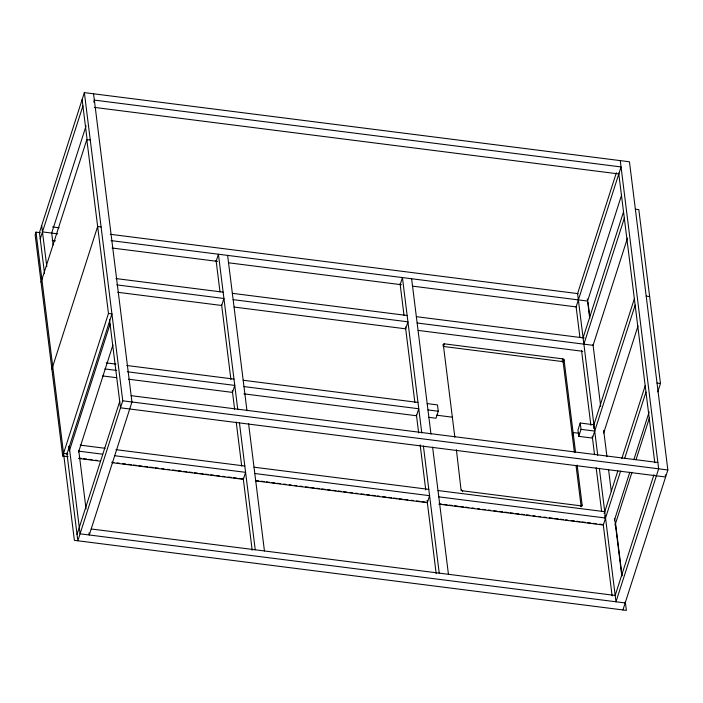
<?xml version="1.0" encoding="UTF-8"?>
<svg xmlns="http://www.w3.org/2000/svg" width="703" height="703" viewBox="0 0 703 703"><rect width="100%" height="100%" fill="white"/><g stroke="black" fill="none" stroke-linecap="round" stroke-linejoin="round"><path stroke-width="1.05" d="M40.343 232.693L35.994 232.139L35.15 234.767L62.708 456.036L68.156 456.73M622.928 609.949L667.85 469.982L629.457 161.787L84.36 92.62L39.438 232.579L44.561 273.669M40.229 238.897L82.919 105.907M86.1 125.819L51.679 233.071L53.164 245.022M93.71 102.102L94.351 100.107L621.048 166.936L576.126 306.895L579.913 337.326M41.055 282.175L86.82 139.598L90.274 140.029M51.881 369.11L97.647 226.524L101.1 226.964M62.708 456.036L108.473 313.45L86.82 139.598M67.005 453.848L111.926 313.889L108.473 313.45M110.081 324.021L69.369 450.86L68.85 446.642M78.569 452.029L112.946 344.945M77.04 534.456L119.721 401.492M84.36 92.62L122.753 400.815L77.831 540.783L66.89 452.96M216.181 261.226L218.422 254.222L237.781 409.612M400.174 284.574L402.424 277.571L421.782 432.96M443.031 345.305L443.294 344.488A1.186 0.756 17.8 0 1 444.349 343.846L562.795 358.873A1.186 0.756 17.8 0 1 564.043 359.813L575.529 452.047M443.189 346.456A1.186 0.756 17.8 0 1 443.505 346.465L444.349 343.846M427.178 403.601L437.486 404.91L438.277 411.237L436.027 418.232L428.812 417.318M461.142 490.712L456.405 449.744M462.389 491.652L462.653 490.835A1.186 0.756 17.8 0 1 461.405 489.894M616.355 172.789L577.585 293.582L597.726 455.289M574.421 452.504L563.2 362.432A1.186 0.756 17.8 0 0 561.952 361.5L562.795 358.873M563.2 362.432L564.043 359.813M621.663 194.854L587.576 301.069L111.021 240.602M583.095 337.835L623.535 211.84M583.885 344.154L624.326 218.158M627.507 238.071L593.086 345.322L417.134 322.993M572.26 435.139L573.094 432.512L579.421 433.312M593.93 424.761L580.221 423.021L577.971 430.016L578.762 436.343L592.471 438.083L635.152 305.093M578.762 436.343L581.012 429.348L580.221 423.021M634.361 298.766L593.657 425.605L594.044 428.768M603.64 433.092L638.008 326.007M580.836 506.678L581.1 505.861A1.186 0.756 17.8 0 0 582.154 505.22L577.154 465.07M581.891 506.037L582.154 505.22M604.114 513.691L617.832 470.948M621.83 458.47L645.196 385.701M620.617 471.036L603.297 525.009L438.707 504.13M624.624 458.558L645.978 392.019M614.466 520.027L629.818 472.196M633.825 459.727L649.177 411.896M614.993 525.203L631.979 472.275M636.004 459.744L649.414 417.96M657.788 391.852L660.469 383.495L638.816 209.635L635.371 209.195M615.178 595.485L653.948 474.701M94.281 107.383L618.807 173.94M646.198 296.13L649.642 296.569M52.567 226.964L59.096 227.79M110.23 234.275L578.086 293.643M42.479 231.902L57.708 233.835M52.198 240.417L55.458 240.83M112.041 248.01L217.578 261.402M228.457 262.781L401.448 284.733M412.336 286.112L576.627 306.965M115.969 278.564L223.15 292.158M232.35 293.327L407.151 315.506M416.352 316.675L584.211 337.976M116.76 284.882L223.941 298.485L221.691 305.48L117.761 292.29M233.141 299.645L407.933 321.825L405.693 328.828L234.152 307.062M418.136 330.41L582.752 351.298M443.505 346.465L561.952 361.5M657.024 383.056L660.469 383.495M106.206 362.88L115.951 364.11M126.777 365.49L233.976 379.084M243.176 380.253L417.977 402.432M104.826 368.926L116.742 370.437M127.568 371.808L234.767 385.411L232.517 392.406L128.57 379.216M243.967 386.58L418.76 408.759L416.519 415.754L243.888 393.847M427.96 409.928L438.277 411.237M581.012 429.348L594.712 431.08M436.537 415.183L452.345 417.195M102.585 375.92L116.663 377.704M131.162 395.666L657.859 462.495M122.753 400.815L667.85 469.982M462.653 490.835L581.1 505.861M80.221 445.131L105.125 448.294M115.951 449.665L244.802 466.019M254.003 467.187L428.804 489.367M438.004 490.536L604.756 511.687M78.841 451.177L102.664 454.2M114.571 455.711L245.593 472.337L243.343 479.341L112.331 462.715M254.794 473.506L429.595 495.685L427.345 502.689L255.804 480.922M438.795 496.854L605.538 518.014M63.551 453.409L67.91 453.962M79.044 458.11L81.223 458.382M83.393 458.664L86.662 459.077M88.842 459.349L92.111 459.771M95.371 460.184L97.55 460.456M111.707 462.258L113.886 462.53M117.146 462.943L119.325 463.224M122.594 463.637L125.855 464.05M128.034 464.323L131.303 464.745M133.482 465.017L136.742 465.43M138.922 465.711L142.191 466.124M144.37 466.397L147.63 466.81M149.809 467.091L153.078 467.504M155.258 467.776L158.518 468.198M161.787 468.611L163.966 468.883M167.235 469.296L169.405 469.578M172.674 469.991L175.943 470.404M178.123 470.685L181.383 471.098M183.562 471.37L186.831 471.783M189.01 472.065L192.271 472.478M194.45 472.75L197.719 473.172M199.898 473.444L203.158 473.857M205.338 474.138L208.606 474.551M210.786 474.824L214.046 475.237M216.225 475.518L219.494 475.931M222.754 476.344L224.934 476.625M228.203 477.038L231.472 477.451M233.642 477.724L236.911 478.137M239.09 478.418L243.44 478.971M255.417 480.492L258.686 480.905M260.866 481.177L264.126 481.599M266.305 481.871L269.574 482.284M271.753 482.566L275.014 482.979M277.193 483.251L280.462 483.664M283.731 484.086L285.901 484.358M289.17 484.771L291.35 485.052M294.619 485.465L296.789 485.738M300.058 486.151L302.237 486.432M305.506 486.845L308.766 487.258M310.946 487.539L314.215 487.952M316.394 488.225L319.654 488.638M321.833 488.919L325.102 489.332M327.282 489.604L330.542 490.026M332.721 490.299L335.99 490.712M338.169 490.993L341.43 491.406M343.609 491.678L346.878 492.091M350.138 492.504L352.317 492.785M355.586 493.198L357.765 493.48M361.026 493.893L364.295 494.306M366.474 494.578L369.743 494.991M371.913 495.272L375.182 495.685M377.362 495.966L379.541 496.239M382.801 496.652L386.07 497.065M388.249 497.346L391.518 497.759M393.689 498.032L396.958 498.453M399.137 498.726L402.406 499.139M404.577 499.42L407.845 499.833M411.114 500.246L413.294 500.518M416.554 500.931L419.823 501.353M422.002 501.626L425.262 502.039M439.419 503.84L441.598 504.113M443.778 504.394L447.038 504.807M449.217 505.079L452.486 505.492M454.665 505.773L457.925 506.186M460.105 506.459L463.374 506.881M465.553 507.153L468.813 507.566M472.082 507.979L474.261 508.26M477.522 508.673L479.701 508.946M482.97 509.359L485.149 509.64M488.409 510.053L490.589 510.334M493.858 510.747L497.126 511.16M499.297 511.433L502.566 511.846M504.745 512.127L508.014 512.54M510.185 512.821L513.454 513.234M515.633 513.506L518.902 513.919M521.072 514.201L524.341 514.614M526.521 514.886L529.79 515.299M533.05 515.721L535.229 515.993M538.498 516.406L540.677 516.687M543.937 517.1L546.117 517.373M549.386 517.786L552.646 518.208M554.825 518.48L558.094 518.893M560.273 519.174L563.534 519.587M565.713 519.86L567.892 520.141M571.161 520.554L574.421 520.967M576.601 521.248L579.87 521.661M582.049 521.934L585.309 522.347M587.488 522.628L590.757 523.041M592.937 523.313L596.197 523.726M599.466 524.148L601.645 524.42M78.762 458.453L100.415 461.203M91.258 528.981L615.679 595.52M625.178 602.946L80.072 533.814L69.14 445.966M665.337 474.806L665.6 476.986L120.503 407.819L109.519 319.601M620.266 160.618L658.649 468.822L615.969 601.812L599.351 468.321M618.693 173.061L654.774 462.75M587.989 302.185L589.755 316.341M615.529 523.26L622.05 575.616M625.292 601.671L626.382 610.38L74.377 540.343L35.994 232.139M587.313 298.96L589.738 318.45M592.989 344.532L600.705 406.466M603.675 430.377L606.926 456.449M608.552 469.49L611.259 491.221M614.642 518.392L621.812 575.977M604.879 515.694L605.265 518.858M581.539 350.366L590.88 425.341M592.234 436.203L594.536 454.674M596.162 467.715L601.575 511.178M603.2 524.218L612.128 595.933M576.038 465.518L581.179 506.758M443.294 344.488L454.841 437.187M411.624 278.74L430.974 434.129M432.6 447.17L448.435 574.298M423.399 446.001L439.234 573.13M400.069 283.696L404.005 315.278M405.455 326.948L414.858 402.406M416.422 414.963L418.654 432.899M420.148 444.876L425.754 489.938M427.064 500.413L436.176 573.613M227.623 255.391L246.981 410.78M248.607 423.821L264.442 550.95M239.407 422.652L255.242 549.781M216.067 260.347L220.004 291.93M221.594 304.689L230.936 379.664M232.289 390.534L234.653 409.55M236.208 422.046L241.709 466.177M243.203 478.163L252.184 550.264M93.561 93.78L131.953 401.984L89.263 534.974L89.009 532.874M82.128 99.589L87.137 139.906M78.745 450.395L86.056 509.069M41.688 225.575L46.811 266.674"/></g></svg>
